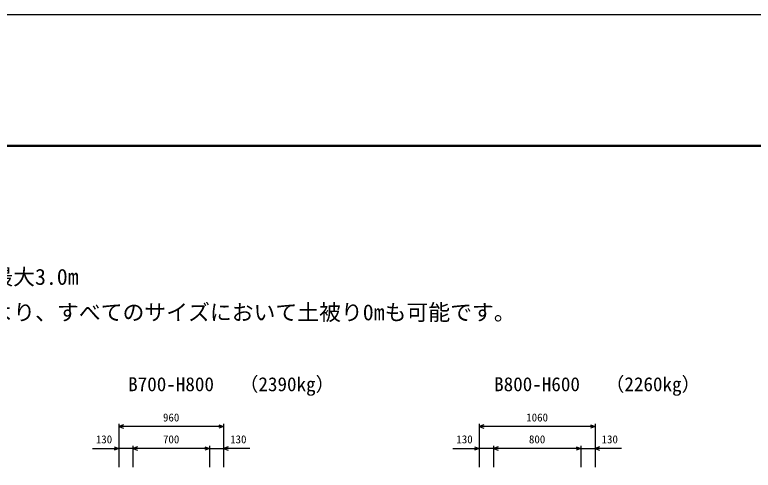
# Model space of a CAD drawing. Units: millimetres, scale not verified. Extents: x -50400 to 50400, y -17820 to 17820.
# Drawn here: x 34478 to 41238, y 13649 to 17820 of the extents above; entities that cross this region are included whole.
import ezdxf
from ezdxf.enums import TextEntityAlignment as Align

# ---------------------------------------------------------------- set-up
doc = ezdxf.new("R2010")
doc.units = ezdxf.units.MM
doc.header["$LTSCALE"] = 60
for name, color, linetype, lineweight in [('0-0_DIM', 7, 'Continuous', 25), ('0-1_Defpoints', 5, 'Continuous', 25), ('0-7_TXT', 7, 'Continuous', 25), ('0-8_WAKU', 3, 'Continuous', 25)]:
    doc.layers.add(name, color=color, linetype=linetype, lineweight=lineweight)
doc.styles.add('ＭＳ ゴシック', font='')
doc.styles.get('ＭＳ ゴシック').set_extended_font_data('MS Gothic')

msp = doc.modelspace()

# ---------------------------------------------------------------- linework, layer by layer
at = {"layer": '0-0_DIM'}
for p, q in [((35429.98, 14073.78), (35429.98, 13676.89)), ((36389.98, 14073.78), (36389.98, 13676.89)), ((38729.98, 14073.78), (38729.98, 13676.89)), ((39789.98, 14073.78), (39789.98, 13676.89)), ((36389.98, 14048.78), (35429.98, 14048.78)), ((39789.98, 14048.78), (38729.98, 14048.78)), ((35559.98, 13873.78), (35559.98, 13676.89)), ((36259.98, 13873.78), (36259.98, 13676.89)), ((38859.98, 13873.78), (38859.98, 13676.89)), ((39659.98, 13873.78), (39659.98, 13676.89)), ((35189.24, 13848.78), (35429.98, 13848.78)), ((35559.98, 13848.78), (35429.98, 13848.78)), ((36259.98, 13848.78), (35559.98, 13848.78)), ((36259.98, 13848.78), (36389.98, 13848.78)), ((36630.73, 13848.78), (36389.98, 13848.78)), ((38489.24, 13848.78), (38729.98, 13848.78)), ((38859.98, 13848.78), (38729.98, 13848.78)), ((39659.98, 13848.78), (38859.98, 13848.78)), ((39659.98, 13848.78), (39789.98, 13848.78)), ((40030.73, 13848.78), (39789.98, 13848.78))]:
    msp.add_line(p, q, dxfattribs=at)
for points in [[(35472.27, 14064.17), (35429.98, 14048.78), (35472.27, 14033.39)], [(36347.7, 14064.17), (36389.98, 14048.78), (36347.7, 14033.39)], [(38772.27, 14064.17), (38729.98, 14048.78), (38772.27, 14033.39)], [(39747.7, 14064.17), (39789.98, 14048.78), (39747.7, 14033.39)], [(35387.7, 13864.17), (35429.98, 13848.78), (35387.7, 13833.39)], [(35602.27, 13864.17), (35559.98, 13848.78), (35602.27, 13833.39)], [(36217.7, 13864.17), (36259.98, 13848.78), (36217.7, 13833.39)], [(36432.27, 13864.17), (36389.98, 13848.78), (36432.27, 13833.39)], [(38687.7, 13864.17), (38729.98, 13848.78), (38687.7, 13833.39)], [(38902.27, 13864.17), (38859.98, 13848.78), (38902.27, 13833.39)], [(39617.7, 13864.17), (39659.98, 13848.78), (39617.7, 13833.39)], [(39832.27, 13864.17), (39789.98, 13848.78), (39832.27, 13833.39)]]:
    msp.add_lwpolyline(points, dxfattribs=at)
at = {"layer": '0-1_Defpoints'}
msp.add_lwpolyline([(0, -17820), (50400, -17820), (50400, 17820), (0, 17820)], close=True, dxfattribs=at)
at = {"layer": '0-8_WAKU', "lineweight": 50}
msp.add_lwpolyline([(1200, -16620), (49200, -16620), (49200, 16620), (1200, 16620)], close=True, dxfattribs=at)

# ---------------------------------------------------------------- texts
at = {"layer": '0-0_DIM', "style": 'ＭＳ ゴシック'}
for s, p in [('960', (35834.98, 14073.78)), ('1060', (39159.98, 14073.78)), ('130', (35220.34, 13873.78)), ('700', (35834.98, 13873.78)), ('130', (36449.62, 13873.78)), ('130', (38520.34, 13873.78)), ('800', (39184.98, 13873.78)), ('130', (39849.62, 13873.78))]:
    msp.add_text(s, height=73.31, dxfattribs=at).set_placement(p, align=Align.BOTTOM_LEFT)
at = {"layer": '0-7_TXT', "style": 'ＭＳ ゴシック'}
for s, height, p in [('土被り：最小0.2m\u3000最大3.0m', 146.6, (32465.05, 15303.18)), ('\u3000\u3000\u3000\u3000特殊配筋により、すべてのサイズにおいて土被り0mも可能です。', 146.6, (32465.05, 14978.18)), ('B700-H800', 128.3, (35516.23, 14334.39)), ('（2390kg）', 128.3, (36533.57, 14334.39)), ('B800-H600', 128.3, (38866.23, 14334.39)), ('（2260kg）', 128.3, (39883.57, 14334.39))]:
    msp.add_text(s, height=height, dxfattribs=at).set_placement(p, align=Align.BOTTOM_LEFT)

doc.saveas('drawing.dxf')
